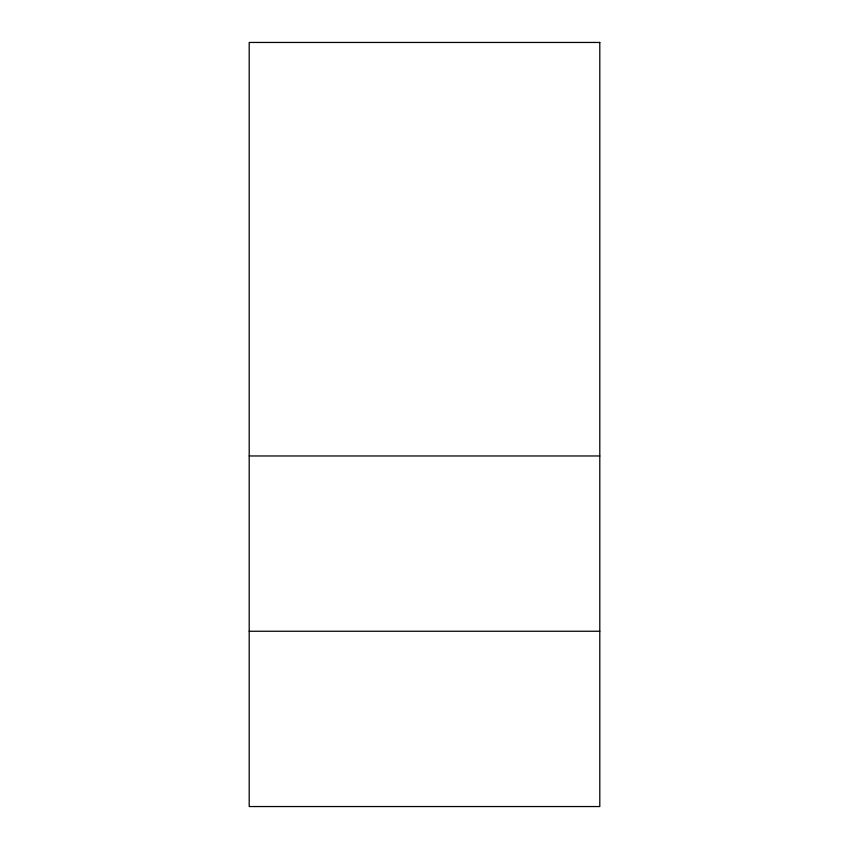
<?xml version="1.0" encoding="UTF-8"?>
<svg xmlns="http://www.w3.org/2000/svg" width="849" height="849" viewBox="0 0 849 849"><rect width="100%" height="100%" fill="white"/><g stroke="black" fill="none" stroke-linecap="round" stroke-linejoin="round"><path stroke-width="1.27" d="M249.203 455.966L599.797 455.966M249.203 631.253L599.797 631.253M599.797 42.45L249.203 42.45L249.203 806.55L599.797 806.55L599.797 42.45"/></g></svg>
